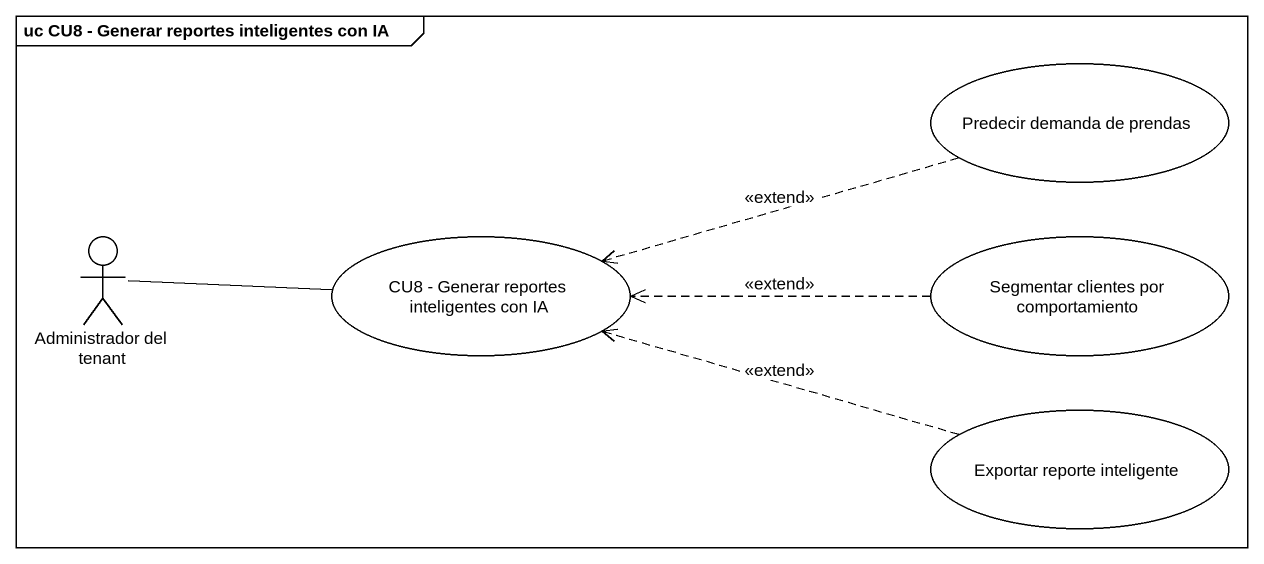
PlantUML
@startuml
mainframe uc CU8 - Generar reportes inteligentes con IA
usecase "Predecir demanda de prendas" as Predecir_demanda_de_prendas
actor "Administrador del tenant" as Administrador_del_tenant
usecase "CU8 - Generar reportes inteligentes con IA" as CU8_Generar_reportes
usecase "Segmentar clientes por comportamiento" as Segmentar_clientes_por
usecase "Exportar reporte inteligente" as Exportar_reporte_inteligente
Predecir_demanda_de_prendas .left.> CU8_Generar_reportes : <<extend>>
Administrador_del_tenant -right- CU8_Generar_reportes
Segmentar_clientes_por .left.> CU8_Generar_reportes : <<extend>>
Exportar_reporte_inteligente .left.> CU8_Generar_reportes : <<extend>>
@enduml
